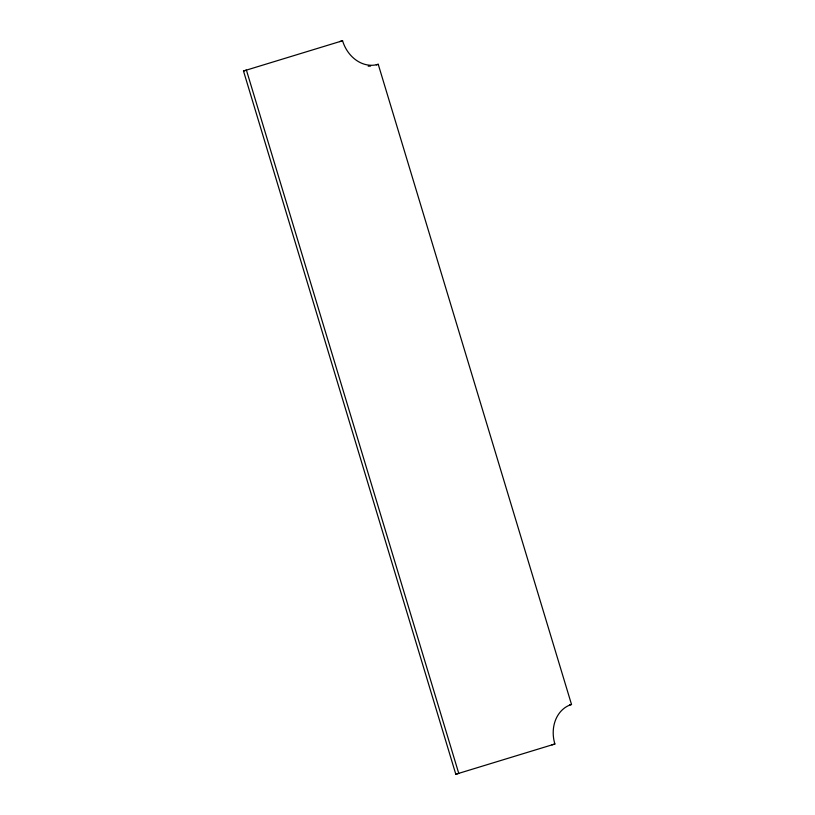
<?xml version="1.0" encoding="UTF-8"?>
<svg xmlns="http://www.w3.org/2000/svg" width="815" height="815" viewBox="0 0 815 815"><rect width="100%" height="100%" fill="white"/><g stroke="black" fill="none" stroke-linecap="round" stroke-linejoin="round"><path stroke-width="1.22" d="M243.491 71.007L342.565 40.75A32.946 27.343 73.6 0 0 378.231 64.293L571.509 704.466A32.946 27.343 73.6 0 0 554.883 743.993L455.809 774.25L243.491 71.007L246.425 70.141L458.753 773.384L455.809 774.25M339.621 41.616L342.565 40.75M376.275 64.864L378.231 64.293M569.553 705.036L571.509 704.466M551.949 744.859L554.883 743.993M370.611 66.066A32.946 27.343 73.6 0 1 368.176 66.147"/></g></svg>
